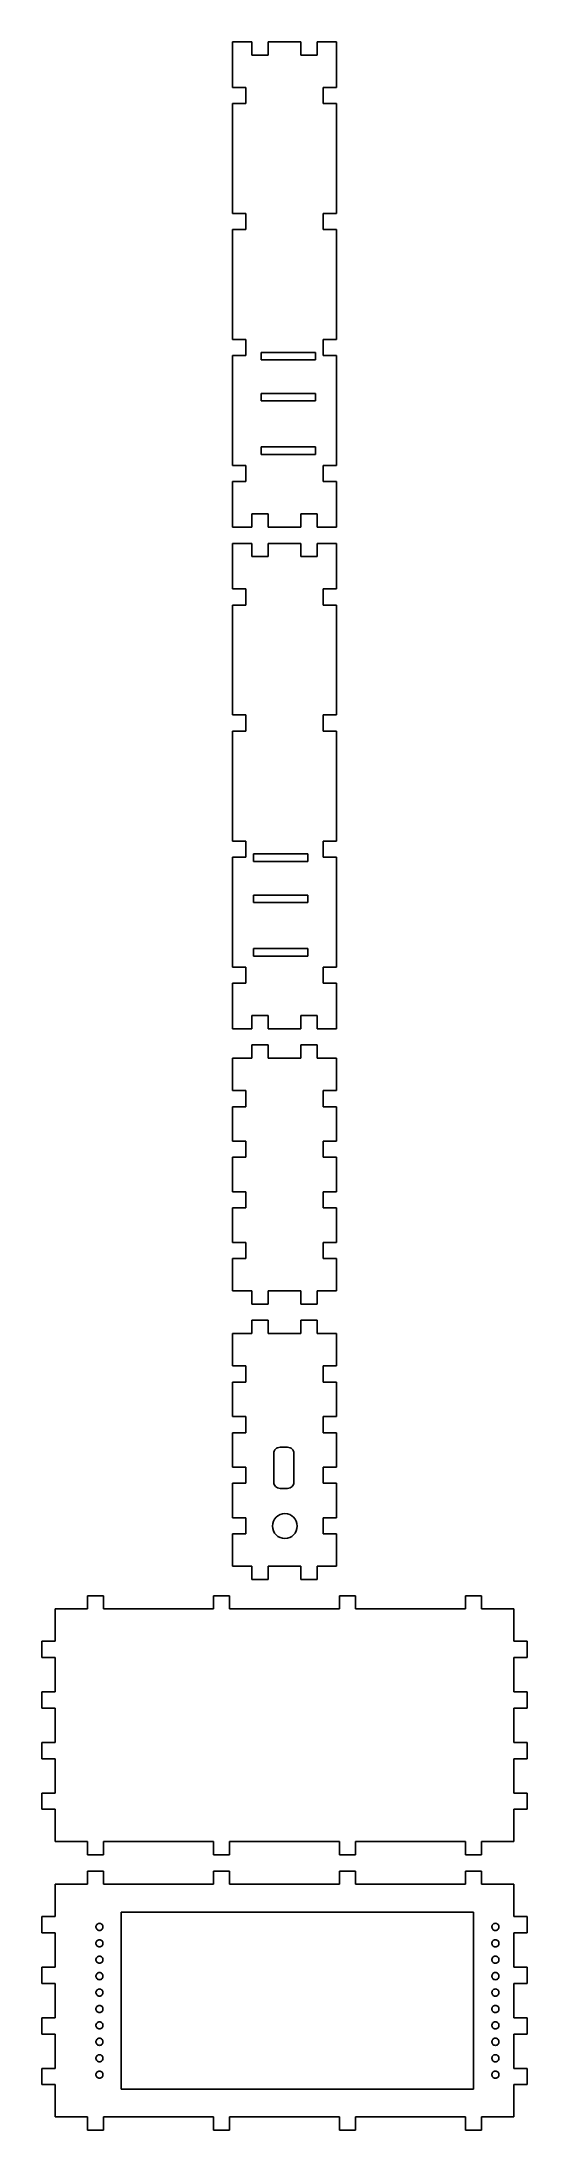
# Model space of a CAD drawing. Header units: metres. Extents: x -75 to 75, y -571 to 75.
import ezdxf

# ---------------------------------------------------------------- set-up
doc = ezdxf.new("R2010")
doc.units = ezdxf.units.M

msp = doc.modelspace()

# ---------------------------------------------------------------- linework, layer by layer
for p, q in [((-10.1, 75.1), (-16.1, 75.1)), ((-16.1, 75.1), (-16.1, 61)), ((-10.1, 71), (-10.1, 75.1)), ((5.09999, 75.1), (-5.09999, 75.1)), ((-5.09999, 75.1), (-5.09999, 71)), ((5.09999, 71), (5.09999, 75.1)), ((16.1, 75.1), (10.1, 75.1)), ((10.1, 75.1), (10.1, 71)), ((16.1, 61), (16.1, 75.1)), ((-5.09999, 71), (-10.1, 71)), ((10.1, 71), (5.09999, 71)), ((-16.1, 61), (-12, 61)), ((-12, 61), (-12, 56)), ((12, 56), (12, 61)), ((12, 61), (16.1, 61)), ((-12, 56), (-16.1, 56)), ((-16.1, 56), (-16.1, 22)), ((16.1, 56), (12, 56)), ((16.1, 22), (16.1, 56)), ((-16.1, 22), (-12, 22)), ((-12, 22), (-12, 17)), ((12, 17), (12, 22)), ((12, 22), (16.1, 22)), ((-12, 17), (-16.1, 17)), ((-16.1, 17), (-16.1, -17)), ((16.1, 17), (12, 17)), ((16.1, -17), (16.1, 17)), ((-16.1, -17), (-12, -17)), ((-12, -17), (-12, -22)), ((12, -22), (12, -17)), ((12, -17), (16.1, -17)), ((-12, -22), (-16.1, -22)), ((-16.1, -22), (-16.1, -56)), ((-7.25586, -23.2959), (-7.25586, -20.9941)), ((-7.25586, -20.9941), (9.6377, -20.9941)), ((9.6377, -23.2959), (-7.25586, -23.2959)), ((9.6377, -20.9941), (9.6377, -23.2959)), ((16.1, -22), (12, -22)), ((16.1, -56), (16.1, -22)), ((-7.25586, -36.0264), (-7.25586, -33.7236)), ((-7.25586, -33.7236), (9.6377, -33.7236)), ((9.6377, -36.0264), (-7.25586, -36.0264)), ((9.6377, -33.7236), (9.6377, -36.0264)), ((-7.25586, -52.583), (-7.25586, -50.2812)), ((-7.25586, -50.2812), (9.6377, -50.2812)), ((9.6377, -50.2812), (9.6377, -52.583)), ((-16.1, -56), (-12, -56)), ((-12, -56), (-12, -61)), ((9.6377, -52.583), (-7.25586, -52.583)), ((12, -61), (12, -56)), ((12, -56), (16.1, -56)), ((-12, -61), (-16.1, -61)), ((-16.1, -61), (-16.1, -75.1)), ((16.1, -61), (12, -61)), ((16.1, -75.1), (16.1, -61)), ((-10.1, -71), (-5.09999, -71)), ((-10.1, -75.1), (-10.1, -71)), ((-5.09999, -71), (-5.09999, -75.1)), ((5.09999, -75.1), (5.09999, -71)), ((5.09999, -71), (10.1, -71)), ((10.1, -71), (10.1, -75.1)), ((-16.1, -75.1), (-10.1, -75.1)), ((-5.09999, -75.1), (5.09999, -75.1)), ((10.1, -75.1), (16.1, -75.1)), ((-10.1, -80.1), (-16.1, -80.1)), ((-16.1, -80.1), (-16.1, -94.2)), ((-10.1, -84.2), (-10.1, -80.1)), ((5.09999, -80.1), (-5.09999, -80.1)), ((-5.09999, -80.1), (-5.09999, -84.2)), ((5.09999, -84.2), (5.09999, -80.1)), ((16.1, -80.1), (10.1, -80.1)), ((10.1, -80.1), (10.1, -84.2)), ((16.1, -94.2), (16.1, -80.1)), ((-5.09999, -84.2), (-10.1, -84.2)), ((10.1, -84.2), (5.09999, -84.2)), ((-16.1, -94.2), (-12, -94.2)), ((-12, -94.2), (-12, -99.2)), ((12, -99.2), (12, -94.2)), ((12, -94.2), (16.1, -94.2)), ((-12, -99.2), (-16.1, -99.2)), ((-16.1, -99.2), (-16.1, -133.2)), ((16.1, -99.2), (12, -99.2)), ((16.1, -133.2), (16.1, -99.2)), ((-16.1, -133.2), (-12, -133.2)), ((-12, -133.2), (-12, -138.2)), ((12, -138.2), (12, -133.2)), ((12, -133.2), (16.1, -133.2)), ((-12, -138.2), (-16.1, -138.2)), ((-16.1, -138.2), (-16.1, -172.2)), ((16.1, -138.2), (12, -138.2)), ((16.1, -172.2), (16.1, -138.2)), ((-16.1, -172.2), (-12, -172.2)), ((-12, -172.2), (-12, -177.2)), ((12, -177.2), (12, -172.2)), ((12, -172.2), (16.1, -172.2)), ((-12, -177.2), (-16.1, -177.2)), ((-16.1, -177.2), (-16.1, -211.2)), ((-9.6377, -178.496), (-9.6377, -176.194)), ((-9.6377, -176.194), (7.25586, -176.194)), ((7.25586, -178.496), (-9.6377, -178.496)), ((7.25586, -176.194), (7.25586, -178.496)), ((16.1, -177.2), (12, -177.2)), ((16.1, -211.2), (16.1, -177.2)), ((-9.6377, -191.226), (-9.6377, -188.924)), ((-9.6377, -188.924), (7.25586, -188.924)), ((7.25586, -191.226), (-9.6377, -191.226)), ((7.25586, -188.924), (7.25586, -191.226)), ((-9.6377, -207.783), (-9.6377, -205.481)), ((-9.6377, -205.481), (7.25586, -205.481)), ((7.25586, -205.481), (7.25586, -207.783)), ((-16.1, -211.2), (-12, -211.2)), ((-12, -211.2), (-12, -216.2)), ((7.25586, -207.783), (-9.6377, -207.783)), ((12, -216.2), (12, -211.2)), ((12, -211.2), (16.1, -211.2)), ((-12, -216.2), (-16.1, -216.2)), ((-16.1, -216.2), (-16.1, -230.3)), ((16.1, -216.2), (12, -216.2)), ((16.1, -230.3), (16.1, -216.2)), ((-16.1, -230.3), (-10.1, -230.3)), ((-10.1, -226.2), (-5.09999, -226.2)), ((-10.1, -230.3), (-10.1, -226.2)), ((-5.09999, -226.2), (-5.09999, -230.3)), ((-5.09999, -230.3), (5.09999, -230.3)), ((5.09999, -230.3), (5.09999, -226.2)), ((5.09999, -226.2), (10.1, -226.2)), ((10.1, -226.2), (10.1, -230.3)), ((10.1, -230.3), (16.1, -230.3)), ((-5.09999, -235.3), (-10.1, -235.3)), ((-10.1, -235.3), (-10.1, -239.4)), ((-5.09999, -239.4), (-5.09999, -235.3)), ((10.1, -235.3), (5.09999, -235.3)), ((5.09999, -235.3), (5.09999, -239.4)), ((10.1, -239.4), (10.1, -235.3)), ((-10.1, -239.4), (-16.1, -239.4)), ((-16.1, -239.4), (-16.1, -249.4)), ((5.09999, -239.4), (-5.09999, -239.4)), ((16.1, -239.4), (10.1, -239.4)), ((16.1, -249.4), (16.1, -239.4)), ((-16.1, -249.4), (-12, -249.4)), ((-12, -249.4), (-12, -254.4)), ((12, -254.4), (12, -249.4)), ((12, -249.4), (16.1, -249.4)), ((-12, -254.4), (-16.1, -254.4)), ((-16.1, -254.4), (-16.1, -265.067)), ((16.1, -254.4), (12, -254.4)), ((16.1, -265.067), (16.1, -254.4)), ((-16.1, -265.067), (-12, -265.067)), ((-12, -270.067), (-16.1, -270.067)), ((-16.1, -270.067), (-16.1, -280.733)), ((-12, -265.067), (-12, -270.067)), ((12, -270.067), (12, -265.067)), ((12, -265.067), (16.1, -265.067)), ((16.1, -270.067), (12, -270.067)), ((16.1, -280.733), (16.1, -270.067)), ((-16.1, -280.733), (-12, -280.733)), ((-12, -280.733), (-12, -285.733)), ((12, -285.733), (12, -280.733)), ((12, -280.733), (16.1, -280.733)), ((-12, -285.733), (-16.1, -285.733)), ((-16.1, -285.733), (-16.1, -296.4)), ((16.1, -285.733), (12, -285.733)), ((16.1, -296.4), (16.1, -285.733)), ((-16.1, -296.4), (-12, -296.4)), ((-12, -296.4), (-12, -301.4)), ((12, -301.4), (12, -296.4)), ((12, -296.4), (16.1, -296.4)), ((-12, -301.4), (-16.1, -301.4)), ((-16.1, -301.4), (-16.1, -311.4)), ((16.1, -301.4), (12, -301.4)), ((16.1, -311.4), (16.1, -301.4)), ((-16.1, -311.4), (-10.1, -311.4)), ((-10.1, -311.4), (-10.1, -315.5)), ((-10.1, -315.5), (-5.09999, -315.5)), ((-5.09999, -311.4), (5.09999, -311.4)), ((-5.09999, -315.5), (-5.09999, -311.4)), ((5.09999, -311.4), (5.09999, -315.5)), ((5.09999, -315.5), (10.1, -315.5)), ((10.1, -315.5), (10.1, -311.4)), ((10.1, -311.4), (16.1, -311.4)), ((-5.09999, -320.5), (-10.1, -320.5)), ((-10.1, -320.5), (-10.1, -324.6)), ((-5.09999, -324.6), (-5.09999, -320.5)), ((10.1, -320.5), (5.09999, -320.5)), ((5.09999, -320.5), (5.09999, -324.6)), ((10.1, -324.6), (10.1, -320.5)), ((-10.1, -324.6), (-16.1, -324.6)), ((-16.1, -324.6), (-16.1, -334.6)), ((5.09999, -324.6), (-5.09999, -324.6)), ((16.1, -324.6), (10.1, -324.6)), ((16.1, -334.6), (16.1, -324.6)), ((-16.1, -334.6), (-12, -334.6)), ((-12, -334.6), (-12, -339.6)), ((12, -339.6), (12, -334.6)), ((12, -334.6), (16.1, -334.6)), ((-12, -339.6), (-16.1, -339.6)), ((-16.1, -339.6), (-16.1, -350.267)), ((16.1, -339.6), (12, -339.6)), ((16.1, -350.267), (16.1, -339.6)), ((-16.1, -350.267), (-12, -350.267)), ((-12, -355.267), (-16.1, -355.267)), ((-16.1, -355.267), (-16.1, -365.933)), ((-12, -350.267), (-12, -355.267)), ((12, -355.267), (12, -350.267)), ((12, -350.267), (16.1, -350.267)), ((16.1, -355.267), (12, -355.267)), ((16.1, -365.933), (16.1, -355.267)), ((-3.31055, -361.699), (-3.27148, -361.309)), ((-3.31055, -369.459), (-3.31055, -361.699)), ((-3.27148, -361.309), (-3.16016, -360.945)), ((-3.16016, -360.945), (-2.98242, -360.618)), ((-2.98242, -360.618), (-2.74707, -360.332)), ((-2.74707, -360.332), (-2.46094, -360.095)), ((-2.46094, -360.095), (-2.13281, -359.917)), ((-2.13281, -359.917), (-1.76953, -359.807)), ((-1.76953, -359.807), (-1.37988, -359.768)), ((-1.37988, -359.768), (0.96484, -359.768)), ((0.96484, -359.768), (1.35547, -359.807)), ((1.35547, -359.807), (1.71875, -359.917)), ((1.71875, -359.917), (2.04688, -360.095)), ((2.04688, -360.095), (2.33203, -360.332)), ((2.33203, -360.332), (2.56738, -360.618)), ((2.56738, -360.618), (2.74512, -360.945)), ((2.74512, -360.945), (2.85742, -361.309)), ((2.85742, -361.309), (2.89648, -361.699)), ((2.89648, -361.699), (2.89648, -370.569)), ((-16.1, -365.933), (-12, -365.933)), ((-12, -365.933), (-12, -370.933)), ((12, -370.933), (12, -365.933)), ((12, -365.933), (16.1, -365.933)), ((-12, -370.933), (-16.1, -370.933)), ((-16.1, -370.933), (-16.1, -381.6)), ((-3.31152, -370.569), (-3.31055, -369.459)), ((-3.27148, -370.958), (-3.31152, -370.569)), ((-3.16016, -371.322), (-3.27148, -370.958)), ((-2.98242, -371.65), (-3.16016, -371.322)), ((-2.74707, -371.934), (-2.98242, -371.65)), ((-2.46094, -372.171), (-2.74707, -371.934)), ((-2.13281, -372.349), (-2.46094, -372.171)), ((-1.76953, -372.462), (-2.13281, -372.349)), ((-1.37988, -372.498), (-1.76953, -372.462)), ((0.96484, -372.498), (-1.37988, -372.498)), ((1.35547, -372.462), (0.96484, -372.498)), ((1.71875, -372.349), (1.35547, -372.462)), ((2.04688, -372.171), (1.71875, -372.349)), ((2.33203, -371.934), (2.04688, -372.171)), ((2.56738, -371.65), (2.33203, -371.934)), ((2.74512, -371.322), (2.56738, -371.65)), ((2.85742, -370.957), (2.74512, -371.322)), ((2.89648, -370.569), (2.85742, -370.957)), ((16.1, -370.933), (12, -370.933)), ((16.1, -381.6), (16.1, -370.933)), ((-2.61133, -381.45), (-2.04199, -380.98)), ((-2.04199, -380.98), (-1.38965, -380.625)), ((-1.38965, -380.625), (-0.66895, -380.403)), ((-0.66895, -380.403), (0.10449, -380.325)), ((0.10449, -380.325), (0.87891, -380.403)), ((0.87891, -380.403), (1.60059, -380.625)), ((1.60059, -380.625), (2.25195, -380.98)), ((2.25195, -380.98), (2.82129, -381.45)), ((-16.1, -381.6), (-12, -381.6)), ((-12, -386.6), (-16.1, -386.6)), ((-16.1, -386.6), (-16.1, -396.6)), ((-12, -381.6), (-12, -386.6)), ((-3.73633, -384.165), (-3.6582, -383.391)), ((-3.6582, -384.939), (-3.73633, -384.165)), ((-3.6582, -383.391), (-3.43359, -382.669)), ((-3.43359, -385.661), (-3.6582, -384.939)), ((-3.43359, -382.669), (-3.08008, -382.018)), ((-3.08008, -386.312), (-3.43359, -385.661)), ((-3.08008, -382.018), (-2.61133, -381.45)), ((-2.61133, -386.88), (-3.08008, -386.312)), ((-2.04199, -387.349), (-2.61133, -386.88)), ((-1.38965, -387.704), (-2.04199, -387.349)), ((-0.66895, -387.928), (-1.38965, -387.704)), ((1.60059, -387.704), (0.87891, -387.928)), ((2.25195, -387.349), (1.60059, -387.704)), ((2.82129, -386.88), (2.25195, -387.349)), ((2.82129, -381.45), (3.29004, -382.018)), ((3.29004, -386.312), (2.82129, -386.88)), ((3.29004, -382.018), (3.64453, -382.669)), ((3.64453, -385.661), (3.29004, -386.312)), ((3.64453, -382.669), (3.86719, -383.391)), ((3.86719, -384.939), (3.64453, -385.661)), ((3.86719, -383.391), (3.94629, -384.165)), ((3.94629, -384.165), (3.86719, -384.939)), ((12, -386.6), (12, -381.6)), ((12, -381.6), (16.1, -381.6)), ((16.1, -386.6), (12, -386.6)), ((16.1, -396.6), (16.1, -386.6)), ((0.10449, -388.005), (-0.66895, -387.928)), ((0.87891, -387.928), (0.10449, -388.005)), ((-16.1, -396.6), (-10.1, -396.6)), ((-10.1, -396.6), (-10.1, -400.7)), ((-5.09999, -396.6), (5.09999, -396.6)), ((-5.09999, -400.7), (-5.09999, -396.6)), ((5.09999, -396.6), (5.09999, -400.7)), ((10.1, -400.7), (10.1, -396.6)), ((10.1, -396.6), (16.1, -396.6)), ((-56, -405.7), (-61, -405.7)), ((-61, -405.7), (-61, -409.8)), ((-56, -409.8), (-56, -405.7)), ((-17, -405.7), (-22, -405.7)), ((-22, -405.7), (-22, -409.8)), ((-17, -409.8), (-17, -405.7)), ((-10.1, -400.7), (-5.09999, -400.7)), ((5.09999, -400.7), (10.1, -400.7)), ((22, -405.7), (17, -405.7)), ((17, -405.7), (17, -409.8)), ((22, -409.8), (22, -405.7)), ((61, -405.7), (56, -405.7)), ((56, -405.7), (56, -409.8)), ((61, -409.8), (61, -405.7)), ((-61, -409.8), (-71, -409.8)), ((-71, -409.8), (-71, -419.8)), ((-22, -409.8), (-56, -409.8)), ((17, -409.8), (-17, -409.8)), ((56, -409.8), (22, -409.8)), ((71, -409.8), (61, -409.8)), ((71, -419.8), (71, -409.8)), ((-71, -419.8), (-75.1, -419.8)), ((-75.1, -419.8), (-75.1, -424.8)), ((75.1, -419.8), (71, -419.8)), ((75.1, -424.8), (75.1, -419.8)), ((-75.1, -424.8), (-71, -424.8)), ((-71, -424.8), (-71, -435.467)), ((71, -435.467), (71, -424.8)), ((71, -424.8), (75.1, -424.8)), ((-71, -435.467), (-75.1, -435.467)), ((-75.1, -435.467), (-75.1, -440.467)), ((75.1, -435.467), (71, -435.467)), ((75.1, -440.467), (75.1, -435.467)), ((-75.1, -440.467), (-71, -440.467)), ((-71, -440.467), (-71, -451.133)), ((71, -451.133), (71, -440.467)), ((71, -440.467), (75.1, -440.467)), ((-71, -451.133), (-75.1, -451.133)), ((-75.1, -451.133), (-75.1, -456.133)), ((75.1, -451.133), (71, -451.133)), ((75.1, -456.133), (75.1, -451.133)), ((-75.1, -456.133), (-71, -456.133)), ((-71, -456.133), (-71, -466.8)), ((71, -466.8), (71, -456.133)), ((71, -456.133), (75.1, -456.133)), ((-71, -466.8), (-75.1, -466.8)), ((-75.1, -466.8), (-75.1, -471.8)), ((75.1, -466.8), (71, -466.8)), ((75.1, -471.8), (75.1, -466.8)), ((-75.1, -471.8), (-71, -471.8)), ((-71, -471.8), (-71, -481.8)), ((71, -481.8), (71, -471.8)), ((71, -471.8), (75.1, -471.8)), ((-71, -481.8), (-61, -481.8)), ((-61, -481.8), (-61, -485.9)), ((-56, -481.8), (-22, -481.8)), ((-56, -485.9), (-56, -481.8)), ((-22, -481.8), (-22, -485.9)), ((-17, -485.9), (-17, -481.8)), ((-17, -481.8), (17, -481.8)), ((17, -481.8), (17, -485.9)), ((22, -485.9), (22, -481.8)), ((22, -481.8), (56, -481.8)), ((56, -481.8), (56, -485.9)), ((61, -485.9), (61, -481.8)), ((61, -481.8), (71, -481.8)), ((-61, -485.9), (-56, -485.9)), ((-56, -490.9), (-61, -490.9)), ((-61, -490.9), (-61, -495)), ((-56, -495), (-56, -490.9)), ((-22, -485.9), (-17, -485.9)), ((-17, -490.9), (-22, -490.9)), ((-22, -490.9), (-22, -495)), ((-17, -495), (-17, -490.9)), ((17, -485.9), (22, -485.9)), ((22, -490.9), (17, -490.9)), ((17, -490.9), (17, -495)), ((22, -495), (22, -490.9)), ((56, -485.9), (61, -485.9)), ((61, -490.9), (56, -490.9)), ((56, -490.9), (56, -495)), ((61, -495), (61, -490.9)), ((-61, -495), (-71, -495)), ((-71, -495), (-71, -505)), ((-22, -495), (-56, -495)), ((17, -495), (-17, -495)), ((56, -495), (22, -495)), ((71, -495), (61, -495)), ((71, -505), (71, -495)), ((-50.5, -558.4), (-50.5, -503.6)), ((-50.5, -503.6), (58.5, -503.6)), ((58.5, -503.6), (58.5, -558.4)), ((-71, -505), (-75.1, -505)), ((-75.1, -505), (-75.1, -510)), ((-75.1, -510), (-71, -510)), ((-71, -510), (-71, -520.667)), ((-58.344, -508.065), (-58.2962, -507.84)), ((-58.344, -508.295), (-58.344, -508.065)), ((-58.2962, -508.52), (-58.344, -508.295)), ((-58.2962, -507.84), (-58.2026, -507.63)), ((-58.2026, -508.73), (-58.2962, -508.52)), ((-58.2026, -507.63), (-58.0675, -507.444)), ((-58.0675, -508.916), (-58.2026, -508.73)), ((-58.0675, -507.444), (-57.8966, -507.29)), ((-57.8966, -509.07), (-58.0675, -508.916)), ((-57.8966, -507.29), (-57.6974, -507.175)), ((-57.6974, -509.185), (-57.8966, -509.07)), ((-57.6974, -507.175), (-57.4787, -507.104)), ((-57.4787, -509.256), (-57.6974, -509.185)), ((-57.4787, -507.104), (-57.25, -507.08)), ((-57.25, -509.28), (-57.4787, -509.256)), ((-57.25, -507.08), (-57.0213, -507.104)), ((-57.0213, -509.256), (-57.25, -509.28)), ((-57.0213, -507.104), (-56.8026, -507.175)), ((-56.8026, -509.185), (-57.0213, -509.256)), ((-56.8026, -507.175), (-56.6034, -507.29)), ((-56.6034, -509.07), (-56.8026, -509.185)), ((-56.6034, -507.29), (-56.4325, -507.444)), ((-56.4325, -508.916), (-56.6034, -509.07)), ((-56.4325, -507.444), (-56.2974, -507.63)), ((-56.2974, -508.73), (-56.4325, -508.916)), ((-56.2974, -507.63), (-56.2038, -507.84)), ((-56.2038, -508.52), (-56.2974, -508.73)), ((-56.2038, -507.84), (-56.156, -508.065)), ((-56.156, -508.295), (-56.2038, -508.52)), ((-56.156, -508.065), (-56.156, -508.295)), ((64.156, -508.065), (64.2038, -507.84)), ((64.156, -508.295), (64.156, -508.065)), ((64.2038, -508.52), (64.156, -508.295)), ((64.2038, -507.84), (64.2974, -507.63)), ((64.2974, -508.73), (64.2038, -508.52)), ((64.2974, -507.63), (64.4325, -507.444)), ((64.4325, -508.916), (64.2974, -508.73)), ((64.4325, -507.444), (64.6034, -507.29)), ((64.6034, -509.07), (64.4325, -508.916)), ((64.6034, -507.29), (64.8026, -507.175)), ((64.8026, -509.185), (64.6034, -509.07)), ((64.8026, -507.175), (65.0213, -507.104)), ((65.0213, -509.256), (64.8026, -509.185)), ((65.0213, -507.104), (65.25, -507.08)), ((65.25, -509.28), (65.0213, -509.256)), ((65.25, -507.08), (65.4787, -507.104)), ((65.4787, -509.256), (65.25, -509.28)), ((65.4787, -507.104), (65.6974, -507.175)), ((65.6974, -509.185), (65.4787, -509.256)), ((65.6974, -507.175), (65.8966, -507.29)), ((65.8966, -509.07), (65.6974, -509.185)), ((65.8966, -507.29), (66.0675, -507.444)), ((66.0675, -508.916), (65.8966, -509.07)), ((66.0675, -507.444), (66.2026, -507.63)), ((66.2026, -508.73), (66.0675, -508.916)), ((66.2026, -507.63), (66.2962, -507.84)), ((66.2962, -508.52), (66.2026, -508.73)), ((66.2962, -507.84), (66.344, -508.065)), ((66.344, -508.295), (66.2962, -508.52)), ((66.344, -508.065), (66.344, -508.295)), ((75.1, -505), (71, -505)), ((71, -520.667), (71, -510)), ((71, -510), (75.1, -510)), ((75.1, -510), (75.1, -505)), ((-58.344, -513.145), (-58.2962, -512.92)), ((-58.344, -513.375), (-58.344, -513.145)), ((-58.2962, -513.6), (-58.344, -513.375)), ((-58.2962, -512.92), (-58.2026, -512.71)), ((-58.2026, -513.81), (-58.2962, -513.6)), ((-58.2026, -512.71), (-58.0675, -512.524)), ((-58.0675, -513.996), (-58.2026, -513.81)), ((-58.0675, -512.524), (-57.8966, -512.37)), ((-57.8966, -514.15), (-58.0675, -513.996)), ((-57.8966, -512.37), (-57.6974, -512.255)), ((-57.6974, -514.265), (-57.8966, -514.15)), ((-57.6974, -512.255), (-57.4787, -512.184)), ((-57.4787, -514.336), (-57.6974, -514.265)), ((-57.4787, -512.184), (-57.25, -512.16)), ((-57.25, -514.36), (-57.4787, -514.336)), ((-57.25, -512.16), (-57.0213, -512.184)), ((-57.0213, -514.336), (-57.25, -514.36)), ((-57.0213, -512.184), (-56.8026, -512.255)), ((-56.8026, -514.265), (-57.0213, -514.336)), ((-56.8026, -512.255), (-56.6034, -512.37)), ((-56.6034, -514.15), (-56.8026, -514.265)), ((-56.6034, -512.37), (-56.4325, -512.524)), ((-56.4325, -513.996), (-56.6034, -514.15)), ((-56.4325, -512.524), (-56.2974, -512.71)), ((-56.2974, -513.81), (-56.4325, -513.996)), ((-56.2974, -512.71), (-56.2038, -512.92)), ((-56.2038, -513.6), (-56.2974, -513.81)), ((-56.2038, -512.92), (-56.156, -513.145)), ((-56.156, -513.375), (-56.2038, -513.6)), ((-56.156, -513.145), (-56.156, -513.375)), ((64.156, -513.145), (64.2038, -512.92)), ((64.156, -513.375), (64.156, -513.145)), ((64.2038, -513.6), (64.156, -513.375)), ((64.2038, -512.92), (64.2974, -512.71)), ((64.2974, -513.81), (64.2038, -513.6)), ((64.2974, -512.71), (64.4325, -512.524)), ((64.4325, -513.996), (64.2974, -513.81)), ((64.4325, -512.524), (64.6034, -512.37)), ((64.6034, -514.15), (64.4325, -513.996)), ((64.6034, -512.37), (64.8026, -512.255)), ((64.8026, -514.265), (64.6034, -514.15)), ((64.8026, -512.255), (65.0213, -512.184)), ((65.0213, -514.336), (64.8026, -514.265)), ((65.0213, -512.184), (65.25, -512.16)), ((65.25, -514.36), (65.0213, -514.336)), ((65.25, -512.16), (65.4787, -512.184)), ((65.4787, -514.336), (65.25, -514.36)), ((65.4787, -512.184), (65.6974, -512.255)), ((65.6974, -514.265), (65.4787, -514.336)), ((65.6974, -512.255), (65.8966, -512.37)), ((65.8966, -514.15), (65.6974, -514.265)), ((65.8966, -512.37), (66.0675, -512.524)), ((66.0675, -513.996), (65.8966, -514.15)), ((66.0675, -512.524), (66.2026, -512.71)), ((66.2026, -513.81), (66.0675, -513.996)), ((66.2026, -512.71), (66.2962, -512.92)), ((66.2962, -513.6), (66.2026, -513.81)), ((66.2962, -512.92), (66.344, -513.145)), ((66.344, -513.375), (66.2962, -513.6)), ((66.344, -513.145), (66.344, -513.375)), ((-71, -520.667), (-75.1, -520.667)), ((-75.1, -520.667), (-75.1, -525.667)), ((-58.344, -518.225), (-58.2962, -518)), ((-58.344, -518.455), (-58.344, -518.225)), ((-58.2962, -518.68), (-58.344, -518.455)), ((-58.344, -523.305), (-58.2962, -523.08)), ((-58.344, -523.535), (-58.344, -523.305)), ((-58.2962, -518), (-58.2026, -517.79)), ((-58.2026, -518.89), (-58.2962, -518.68)), ((-58.2962, -523.08), (-58.2026, -522.87)), ((-58.2026, -517.79), (-58.0675, -517.604)), ((-58.0675, -519.076), (-58.2026, -518.89)), ((-58.2026, -522.87), (-58.0675, -522.684)), ((-58.0675, -517.604), (-57.8966, -517.45)), ((-57.8966, -519.23), (-58.0675, -519.076)), ((-58.0675, -522.684), (-57.8966, -522.53)), ((-57.8966, -517.45), (-57.6974, -517.335)), ((-57.6974, -519.345), (-57.8966, -519.23)), ((-57.8966, -522.53), (-57.6974, -522.415)), ((-57.6974, -517.335), (-57.4787, -517.264)), ((-57.4787, -519.416), (-57.6974, -519.345)), ((-57.6974, -522.415), (-57.4787, -522.344)), ((-57.4787, -517.264), (-57.25, -517.24)), ((-57.25, -519.44), (-57.4787, -519.416)), ((-57.4787, -522.344), (-57.25, -522.32)), ((-57.25, -517.24), (-57.0213, -517.264)), ((-57.0213, -519.416), (-57.25, -519.44)), ((-57.25, -522.32), (-57.0213, -522.344)), ((-57.0213, -517.264), (-56.8026, -517.335)), ((-56.8026, -519.345), (-57.0213, -519.416)), ((-57.0213, -522.344), (-56.8026, -522.415)), ((-56.8026, -517.335), (-56.6034, -517.45)), ((-56.6034, -519.23), (-56.8026, -519.345)), ((-56.8026, -522.415), (-56.6034, -522.53)), ((-56.6034, -517.45), (-56.4325, -517.604)), ((-56.4325, -519.076), (-56.6034, -519.23)), ((-56.6034, -522.53), (-56.4325, -522.684)), ((-56.4325, -517.604), (-56.2974, -517.79)), ((-56.2974, -518.89), (-56.4325, -519.076)), ((-56.4325, -522.684), (-56.2974, -522.87)), ((-56.2974, -517.79), (-56.2038, -518)), ((-56.2038, -518.68), (-56.2974, -518.89)), ((-56.2974, -522.87), (-56.2038, -523.08)), ((-56.2038, -518), (-56.156, -518.225)), ((-56.156, -518.455), (-56.2038, -518.68)), ((-56.2038, -523.08), (-56.156, -523.305)), ((-56.156, -518.225), (-56.156, -518.455)), ((-56.156, -523.305), (-56.156, -523.535)), ((64.156, -518.225), (64.2038, -518)), ((64.156, -518.455), (64.156, -518.225)), ((64.2038, -518.68), (64.156, -518.455)), ((64.156, -523.305), (64.2038, -523.08)), ((64.156, -523.535), (64.156, -523.305)), ((64.2038, -518), (64.2974, -517.79)), ((64.2974, -518.89), (64.2038, -518.68)), ((64.2038, -523.08), (64.2974, -522.87)), ((64.2974, -517.79), (64.4325, -517.604)), ((64.4325, -519.076), (64.2974, -518.89)), ((64.2974, -522.87), (64.4325, -522.684)), ((64.4325, -517.604), (64.6034, -517.45)), ((64.6034, -519.23), (64.4325, -519.076)), ((64.4325, -522.684), (64.6034, -522.53)), ((64.6034, -517.45), (64.8026, -517.335)), ((64.8026, -519.345), (64.6034, -519.23)), ((64.6034, -522.53), (64.8026, -522.415)), ((64.8026, -517.335), (65.0213, -517.264)), ((65.0213, -519.416), (64.8026, -519.345)), ((64.8026, -522.415), (65.0213, -522.344)), ((65.0213, -517.264), (65.25, -517.24)), ((65.25, -519.44), (65.0213, -519.416)), ((65.0213, -522.344), (65.25, -522.32)), ((65.25, -517.24), (65.4787, -517.264)), ((65.4787, -519.416), (65.25, -519.44)), ((65.25, -522.32), (65.4787, -522.344)), ((65.4787, -517.264), (65.6974, -517.335)), ((65.6974, -519.345), (65.4787, -519.416)), ((65.4787, -522.344), (65.6974, -522.415)), ((65.6974, -517.335), (65.8966, -517.45)), ((65.8966, -519.23), (65.6974, -519.345)), ((65.6974, -522.415), (65.8966, -522.53)), ((65.8966, -517.45), (66.0675, -517.604)), ((66.0675, -519.076), (65.8966, -519.23)), ((65.8966, -522.53), (66.0675, -522.684)), ((66.0675, -517.604), (66.2026, -517.79)), ((66.2026, -518.89), (66.0675, -519.076)), ((66.0675, -522.684), (66.2026, -522.87)), ((66.2026, -517.79), (66.2962, -518)), ((66.2962, -518.68), (66.2026, -518.89)), ((66.2026, -522.87), (66.2962, -523.08)), ((66.2962, -518), (66.344, -518.225)), ((66.344, -518.455), (66.2962, -518.68)), ((66.2962, -523.08), (66.344, -523.305)), ((66.344, -518.225), (66.344, -518.455)), ((66.344, -523.305), (66.344, -523.535)), ((75.1, -520.667), (71, -520.667)), ((75.1, -525.667), (75.1, -520.667)), ((-75.1, -525.667), (-71, -525.667)), ((-71, -525.667), (-71, -536.333)), ((-58.2962, -523.76), (-58.344, -523.535)), ((-58.344, -528.385), (-58.2962, -528.16)), ((-58.344, -528.615), (-58.344, -528.385)), ((-58.2962, -528.84), (-58.344, -528.615)), ((-58.2026, -523.97), (-58.2962, -523.76)), ((-58.2962, -528.16), (-58.2026, -527.95)), ((-58.2026, -529.05), (-58.2962, -528.84)), ((-58.0675, -524.156), (-58.2026, -523.97)), ((-58.2026, -527.95), (-58.0675, -527.764)), ((-58.0675, -529.236), (-58.2026, -529.05)), ((-57.8966, -524.31), (-58.0675, -524.156)), ((-58.0675, -527.764), (-57.8966, -527.61)), ((-57.8966, -529.39), (-58.0675, -529.236)), ((-57.6974, -524.425), (-57.8966, -524.31)), ((-57.8966, -527.61), (-57.6974, -527.495)), ((-57.6974, -529.505), (-57.8966, -529.39)), ((-57.4787, -524.496), (-57.6974, -524.425)), ((-57.6974, -527.495), (-57.4787, -527.424)), ((-57.4787, -529.576), (-57.6974, -529.505)), ((-57.25, -524.52), (-57.4787, -524.496)), ((-57.4787, -527.424), (-57.25, -527.4)), ((-57.25, -529.6), (-57.4787, -529.576)), ((-57.0213, -524.496), (-57.25, -524.52)), ((-57.25, -527.4), (-57.0213, -527.424)), ((-57.0213, -529.576), (-57.25, -529.6)), ((-56.8026, -524.425), (-57.0213, -524.496)), ((-57.0213, -527.424), (-56.8026, -527.495)), ((-56.8026, -529.505), (-57.0213, -529.576)), ((-56.6034, -524.31), (-56.8026, -524.425)), ((-56.8026, -527.495), (-56.6034, -527.61)), ((-56.6034, -529.39), (-56.8026, -529.505)), ((-56.4325, -524.156), (-56.6034, -524.31)), ((-56.6034, -527.61), (-56.4325, -527.764)), ((-56.4325, -529.236), (-56.6034, -529.39)), ((-56.2974, -523.97), (-56.4325, -524.156)), ((-56.4325, -527.764), (-56.2974, -527.95)), ((-56.2974, -529.05), (-56.4325, -529.236)), ((-56.2038, -523.76), (-56.2974, -523.97)), ((-56.2974, -527.95), (-56.2038, -528.16)), ((-56.2038, -528.84), (-56.2974, -529.05)), ((-56.156, -523.535), (-56.2038, -523.76)), ((-56.2038, -528.16), (-56.156, -528.385)), ((-56.156, -528.615), (-56.2038, -528.84)), ((-56.156, -528.385), (-56.156, -528.615)), ((64.2038, -523.76), (64.156, -523.535)), ((64.156, -528.385), (64.2038, -528.16)), ((64.156, -528.615), (64.156, -528.385)), ((64.2038, -528.84), (64.156, -528.615)), ((64.2974, -523.97), (64.2038, -523.76)), ((64.2038, -528.16), (64.2974, -527.95)), ((64.2974, -529.05), (64.2038, -528.84)), ((64.4325, -524.156), (64.2974, -523.97)), ((64.2974, -527.95), (64.4325, -527.764)), ((64.4325, -529.236), (64.2974, -529.05)), ((64.6034, -524.31), (64.4325, -524.156)), ((64.4325, -527.764), (64.6034, -527.61)), ((64.6034, -529.39), (64.4325, -529.236)), ((64.8026, -524.425), (64.6034, -524.31)), ((64.6034, -527.61), (64.8026, -527.495)), ((64.8026, -529.505), (64.6034, -529.39)), ((65.0213, -524.496), (64.8026, -524.425)), ((64.8026, -527.495), (65.0213, -527.424)), ((65.0213, -529.576), (64.8026, -529.505)), ((65.25, -524.52), (65.0213, -524.496)), ((65.0213, -527.424), (65.25, -527.4)), ((65.25, -529.6), (65.0213, -529.576)), ((65.4787, -524.496), (65.25, -524.52)), ((65.25, -527.4), (65.4787, -527.424)), ((65.4787, -529.576), (65.25, -529.6)), ((65.6974, -524.425), (65.4787, -524.496)), ((65.4787, -527.424), (65.6974, -527.495)), ((65.6974, -529.505), (65.4787, -529.576)), ((65.8966, -524.31), (65.6974, -524.425)), ((65.6974, -527.495), (65.8966, -527.61)), ((65.8966, -529.39), (65.6974, -529.505)), ((66.0675, -524.156), (65.8966, -524.31)), ((65.8966, -527.61), (66.0675, -527.764)), ((66.0675, -529.236), (65.8966, -529.39)), ((66.2026, -523.97), (66.0675, -524.156)), ((66.0675, -527.764), (66.2026, -527.95)), ((66.2026, -529.05), (66.0675, -529.236)), ((66.2962, -523.76), (66.2026, -523.97)), ((66.2026, -527.95), (66.2962, -528.16)), ((66.2962, -528.84), (66.2026, -529.05)), ((66.344, -523.535), (66.2962, -523.76)), ((66.2962, -528.16), (66.344, -528.385)), ((66.344, -528.615), (66.2962, -528.84)), ((66.344, -528.385), (66.344, -528.615)), ((71, -536.333), (71, -525.667)), ((71, -525.667), (75.1, -525.667)), ((-71, -536.333), (-75.1, -536.333)), ((-75.1, -536.333), (-75.1, -541.333)), ((-58.344, -533.465), (-58.2962, -533.24)), ((-58.344, -533.695), (-58.344, -533.465)), ((-58.2962, -533.92), (-58.344, -533.695)), ((-58.2962, -533.24), (-58.2026, -533.03)), ((-58.2026, -534.13), (-58.2962, -533.92)), ((-58.2026, -533.03), (-58.0675, -532.844)), ((-58.0675, -534.316), (-58.2026, -534.13)), ((-58.0675, -532.844), (-57.8966, -532.69)), ((-57.8966, -534.47), (-58.0675, -534.316)), ((-57.8966, -532.69), (-57.6974, -532.575)), ((-57.6974, -534.585), (-57.8966, -534.47)), ((-57.6974, -532.575), (-57.4787, -532.504)), ((-57.4787, -534.656), (-57.6974, -534.585)), ((-57.4787, -532.504), (-57.25, -532.48)), ((-57.25, -534.68), (-57.4787, -534.656)), ((-57.25, -532.48), (-57.0213, -532.504)), ((-57.0213, -534.656), (-57.25, -534.68)), ((-57.0213, -532.504), (-56.8026, -532.575)), ((-56.8026, -534.585), (-57.0213, -534.656)), ((-56.8026, -532.575), (-56.6034, -532.69)), ((-56.6034, -534.47), (-56.8026, -534.585)), ((-56.6034, -532.69), (-56.4325, -532.844)), ((-56.4325, -534.316), (-56.6034, -534.47)), ((-56.4325, -532.844), (-56.2974, -533.03)), ((-56.2974, -534.13), (-56.4325, -534.316)), ((-56.2974, -533.03), (-56.2038, -533.24)), ((-56.2038, -533.92), (-56.2974, -534.13)), ((-56.2038, -533.24), (-56.156, -533.465)), ((-56.156, -533.695), (-56.2038, -533.92)), ((-56.156, -533.465), (-56.156, -533.695)), ((64.156, -533.465), (64.2038, -533.24)), ((64.156, -533.695), (64.156, -533.465)), ((64.2038, -533.92), (64.156, -533.695)), ((64.2038, -533.24), (64.2974, -533.03)), ((64.2974, -534.13), (64.2038, -533.92)), ((64.2974, -533.03), (64.4325, -532.844)), ((64.4325, -534.316), (64.2974, -534.13)), ((64.4325, -532.844), (64.6034, -532.69)), ((64.6034, -534.47), (64.4325, -534.316)), ((64.6034, -532.69), (64.8026, -532.575)), ((64.8026, -534.585), (64.6034, -534.47)), ((64.8026, -532.575), (65.0213, -532.504)), ((65.0213, -534.656), (64.8026, -534.585)), ((65.0213, -532.504), (65.25, -532.48)), ((65.25, -534.68), (65.0213, -534.656)), ((65.25, -532.48), (65.4787, -532.504)), ((65.4787, -534.656), (65.25, -534.68)), ((65.4787, -532.504), (65.6974, -532.575)), ((65.6974, -534.585), (65.4787, -534.656)), ((65.6974, -532.575), (65.8966, -532.69)), ((65.8966, -534.47), (65.6974, -534.585)), ((65.8966, -532.69), (66.0675, -532.844)), ((66.0675, -534.316), (65.8966, -534.47)), ((66.0675, -532.844), (66.2026, -533.03)), ((66.2026, -534.13), (66.0675, -534.316)), ((66.2026, -533.03), (66.2962, -533.24)), ((66.2962, -533.92), (66.2026, -534.13)), ((66.2962, -533.24), (66.344, -533.465)), ((66.344, -533.695), (66.2962, -533.92)), ((66.344, -533.465), (66.344, -533.695)), ((75.1, -536.333), (71, -536.333)), ((75.1, -541.333), (75.1, -536.333)), ((-75.1, -541.333), (-71, -541.333)), ((-71, -541.333), (-71, -552)), ((-58.344, -538.545), (-58.2962, -538.32)), ((-58.344, -538.775), (-58.344, -538.545)), ((-58.2962, -539), (-58.344, -538.775)), ((-58.2962, -538.32), (-58.2026, -538.11)), ((-58.2026, -539.21), (-58.2962, -539)), ((-58.2026, -538.11), (-58.0675, -537.924)), ((-58.0675, -539.396), (-58.2026, -539.21)), ((-58.0675, -537.924), (-57.8966, -537.77)), ((-57.8966, -539.55), (-58.0675, -539.396)), ((-57.8966, -537.77), (-57.6974, -537.655)), ((-57.6974, -539.665), (-57.8966, -539.55)), ((-57.8966, -542.85), (-57.6974, -542.735)), ((-57.6974, -537.655), (-57.4787, -537.584)), ((-57.4787, -539.736), (-57.6974, -539.665)), ((-57.6974, -542.735), (-57.4787, -542.664)), ((-57.4787, -537.584), (-57.25, -537.56)), ((-57.25, -539.76), (-57.4787, -539.736)), ((-57.4787, -542.664), (-57.25, -542.64)), ((-57.25, -537.56), (-57.0213, -537.584)), ((-57.0213, -539.736), (-57.25, -539.76)), ((-57.25, -542.64), (-57.0213, -542.664)), ((-57.0213, -537.584), (-56.8026, -537.655)), ((-56.8026, -539.665), (-57.0213, -539.736)), ((-57.0213, -542.664), (-56.8026, -542.735)), ((-56.8026, -537.655), (-56.6034, -537.77)), ((-56.6034, -539.55), (-56.8026, -539.665)), ((-56.8026, -542.735), (-56.6034, -542.85)), ((-56.6034, -537.77), (-56.4325, -537.924)), ((-56.4325, -539.396), (-56.6034, -539.55)), ((-56.4325, -537.924), (-56.2974, -538.11)), ((-56.2974, -539.21), (-56.4325, -539.396)), ((-56.2974, -538.11), (-56.2038, -538.32)), ((-56.2038, -539), (-56.2974, -539.21)), ((-56.2038, -538.32), (-56.156, -538.545)), ((-56.156, -538.775), (-56.2038, -539)), ((-56.156, -538.545), (-56.156, -538.775)), ((64.156, -538.545), (64.2038, -538.32)), ((64.156, -538.775), (64.156, -538.545)), ((64.2038, -539), (64.156, -538.775)), ((64.2038, -538.32), (64.2974, -538.11)), ((64.2974, -539.21), (64.2038, -539)), ((64.2974, -538.11), (64.4325, -537.924)), ((64.4325, -539.396), (64.2974, -539.21)), ((64.4325, -537.924), (64.6034, -537.77)), ((64.6034, -539.55), (64.4325, -539.396)), ((64.6034, -537.77), (64.8026, -537.655)), ((64.8026, -539.665), (64.6034, -539.55)), ((64.6034, -542.85), (64.8026, -542.735)), ((64.8026, -537.655), (65.0213, -537.584)), ((65.0213, -539.736), (64.8026, -539.665)), ((64.8026, -542.735), (65.0213, -542.664)), ((65.0213, -537.584), (65.25, -537.56)), ((65.25, -539.76), (65.0213, -539.736)), ((65.0213, -542.664), (65.25, -542.64)), ((65.25, -537.56), (65.4787, -537.584)), ((65.4787, -539.736), (65.25, -539.76)), ((65.25, -542.64), (65.4787, -542.664)), ((65.4787, -537.584), (65.6974, -537.655)), ((65.6974, -539.665), (65.4787, -539.736)), ((65.4787, -542.664), (65.6974, -542.735)), ((65.6974, -537.655), (65.8966, -537.77)), ((65.8966, -539.55), (65.6974, -539.665)), ((65.6974, -542.735), (65.8966, -542.85)), ((65.8966, -537.77), (66.0675, -537.924)), ((66.0675, -539.396), (65.8966, -539.55)), ((66.0675, -537.924), (66.2026, -538.11)), ((66.2026, -539.21), (66.0675, -539.396)), ((66.2026, -538.11), (66.2962, -538.32)), ((66.2962, -539), (66.2026, -539.21)), ((66.2962, -538.32), (66.344, -538.545)), ((66.344, -538.775), (66.2962, -539)), ((66.344, -538.545), (66.344, -538.775)), ((71, -552), (71, -541.333)), ((71, -541.333), (75.1, -541.333)), ((-58.344, -543.625), (-58.2962, -543.4)), ((-58.344, -543.855), (-58.344, -543.625)), ((-58.2962, -544.08), (-58.344, -543.855)), ((-58.344, -548.705), (-58.2962, -548.48)), ((-58.344, -548.935), (-58.344, -548.705)), ((-58.2962, -549.16), (-58.344, -548.935)), ((-58.2962, -543.4), (-58.2026, -543.19)), ((-58.2026, -544.29), (-58.2962, -544.08)), ((-58.2962, -548.48), (-58.2026, -548.27)), ((-58.2026, -549.37), (-58.2962, -549.16)), ((-58.2026, -543.19), (-58.0675, -543.004)), ((-58.0675, -544.476), (-58.2026, -544.29)), ((-58.2026, -548.27), (-58.0675, -548.084)), ((-58.0675, -543.004), (-57.8966, -542.85)), ((-57.8966, -544.63), (-58.0675, -544.476)), ((-58.0675, -548.084), (-57.8966, -547.93)), ((-57.6974, -544.745), (-57.8966, -544.63)), ((-57.8966, -547.93), (-57.6974, -547.815)), ((-57.4787, -544.816), (-57.6974, -544.745)), ((-57.6974, -547.815), (-57.4787, -547.744)), ((-57.25, -544.84), (-57.4787, -544.816)), ((-57.4787, -547.744), (-57.25, -547.72)), ((-57.0213, -544.816), (-57.25, -544.84)), ((-57.25, -547.72), (-57.0213, -547.744)), ((-56.8026, -544.745), (-57.0213, -544.816)), ((-57.0213, -547.744), (-56.8026, -547.815)), ((-56.6034, -544.63), (-56.8026, -544.745)), ((-56.8026, -547.815), (-56.6034, -547.93)), ((-56.6034, -542.85), (-56.4325, -543.004)), ((-56.4325, -544.476), (-56.6034, -544.63)), ((-56.6034, -547.93), (-56.4325, -548.084)), ((-56.4325, -543.004), (-56.2974, -543.19)), ((-56.2974, -544.29), (-56.4325, -544.476)), ((-56.4325, -548.084), (-56.2974, -548.27)), ((-56.2974, -543.19), (-56.2038, -543.4)), ((-56.2038, -544.08), (-56.2974, -544.29)), ((-56.2974, -548.27), (-56.2038, -548.48)), ((-56.2038, -549.16), (-56.2974, -549.37)), ((-56.2038, -543.4), (-56.156, -543.625)), ((-56.156, -543.855), (-56.2038, -544.08)), ((-56.2038, -548.48), (-56.156, -548.705)), ((-56.156, -548.935), (-56.2038, -549.16)), ((-56.156, -543.625), (-56.156, -543.855)), ((-56.156, -548.705), (-56.156, -548.935)), ((64.156, -543.625), (64.2038, -543.4)), ((64.156, -543.855), (64.156, -543.625)), ((64.2038, -544.08), (64.156, -543.855)), ((64.156, -548.705), (64.2038, -548.48)), ((64.156, -548.935), (64.156, -548.705)), ((64.2038, -549.16), (64.156, -548.935)), ((64.2038, -543.4), (64.2974, -543.19)), ((64.2974, -544.29), (64.2038, -544.08)), ((64.2038, -548.48), (64.2974, -548.27)), ((64.2974, -549.37), (64.2038, -549.16)), ((64.2974, -543.19), (64.4325, -543.004)), ((64.4325, -544.476), (64.2974, -544.29)), ((64.2974, -548.27), (64.4325, -548.084)), ((64.4325, -543.004), (64.6034, -542.85)), ((64.6034, -544.63), (64.4325, -544.476)), ((64.4325, -548.084), (64.6034, -547.93)), ((64.8026, -544.745), (64.6034, -544.63)), ((64.6034, -547.93), (64.8026, -547.815)), ((65.0213, -544.816), (64.8026, -544.745)), ((64.8026, -547.815), (65.0213, -547.744)), ((65.25, -544.84), (65.0213, -544.816)), ((65.0213, -547.744), (65.25, -547.72)), ((65.4787, -544.816), (65.25, -544.84)), ((65.25, -547.72), (65.4787, -547.744)), ((65.6974, -544.745), (65.4787, -544.816)), ((65.4787, -547.744), (65.6974, -547.815)), ((65.8966, -544.63), (65.6974, -544.745)), ((65.6974, -547.815), (65.8966, -547.93)), ((65.8966, -542.85), (66.0675, -543.004)), ((66.0675, -544.476), (65.8966, -544.63)), ((65.8966, -547.93), (66.0675, -548.084)), ((66.0675, -543.004), (66.2026, -543.19)), ((66.2026, -544.29), (66.0675, -544.476)), ((66.0675, -548.084), (66.2026, -548.27)), ((66.2026, -543.19), (66.2962, -543.4)), ((66.2962, -544.08), (66.2026, -544.29)), ((66.2026, -548.27), (66.2962, -548.48)), ((66.2962, -549.16), (66.2026, -549.37)), ((66.2962, -543.4), (66.344, -543.625)), ((66.344, -543.855), (66.2962, -544.08)), ((66.2962, -548.48), (66.344, -548.705)), ((66.344, -548.935), (66.2962, -549.16)), ((66.344, -543.625), (66.344, -543.855)), ((66.344, -548.705), (66.344, -548.935)), ((-71, -552), (-75.1, -552)), ((-75.1, -552), (-75.1, -557)), ((-58.344, -553.785), (-58.2962, -553.56)), ((-58.344, -554.015), (-58.344, -553.785)), ((-58.2962, -554.24), (-58.344, -554.015)), ((-58.2962, -553.56), (-58.2026, -553.35)), ((-58.2026, -554.45), (-58.2962, -554.24)), ((-58.0675, -549.556), (-58.2026, -549.37)), ((-58.2026, -553.35), (-58.0675, -553.164)), ((-58.0675, -554.636), (-58.2026, -554.45)), ((-57.8966, -549.71), (-58.0675, -549.556)), ((-58.0675, -553.164), (-57.8966, -553.01)), ((-57.8966, -554.79), (-58.0675, -554.636)), ((-57.6974, -549.825), (-57.8966, -549.71)), ((-57.8966, -553.01), (-57.6974, -552.895)), ((-57.6974, -554.905), (-57.8966, -554.79)), ((-57.4787, -549.896), (-57.6974, -549.825)), ((-57.6974, -552.895), (-57.4787, -552.824)), ((-57.4787, -554.976), (-57.6974, -554.905)), ((-57.25, -549.92), (-57.4787, -549.896)), ((-57.4787, -552.824), (-57.25, -552.8)), ((-57.25, -555), (-57.4787, -554.976)), ((-57.0213, -549.896), (-57.25, -549.92)), ((-57.25, -552.8), (-57.0213, -552.824)), ((-57.0213, -554.976), (-57.25, -555)), ((-56.8026, -549.825), (-57.0213, -549.896)), ((-57.0213, -552.824), (-56.8026, -552.895)), ((-56.8026, -554.905), (-57.0213, -554.976)), ((-56.6034, -549.71), (-56.8026, -549.825)), ((-56.8026, -552.895), (-56.6034, -553.01)), ((-56.6034, -554.79), (-56.8026, -554.905)), ((-56.4325, -549.556), (-56.6034, -549.71)), ((-56.6034, -553.01), (-56.4325, -553.164)), ((-56.4325, -554.636), (-56.6034, -554.79)), ((-56.2974, -549.37), (-56.4325, -549.556)), ((-56.4325, -553.164), (-56.2974, -553.35)), ((-56.2974, -554.45), (-56.4325, -554.636)), ((-56.2974, -553.35), (-56.2038, -553.56)), ((-56.2038, -554.24), (-56.2974, -554.45)), ((-56.2038, -553.56), (-56.156, -553.785)), ((-56.156, -554.015), (-56.2038, -554.24)), ((-56.156, -553.785), (-56.156, -554.015)), ((64.156, -553.785), (64.2038, -553.56)), ((64.156, -554.015), (64.156, -553.785)), ((64.2038, -554.24), (64.156, -554.015)), ((64.2038, -553.56), (64.2974, -553.35)), ((64.2974, -554.45), (64.2038, -554.24)), ((64.4325, -549.556), (64.2974, -549.37)), ((64.2974, -553.35), (64.4325, -553.164)), ((64.4325, -554.636), (64.2974, -554.45)), ((64.6034, -549.71), (64.4325, -549.556)), ((64.4325, -553.164), (64.6034, -553.01)), ((64.6034, -554.79), (64.4325, -554.636)), ((64.8026, -549.825), (64.6034, -549.71)), ((64.6034, -553.01), (64.8026, -552.895)), ((64.8026, -554.905), (64.6034, -554.79)), ((65.0213, -549.896), (64.8026, -549.825)), ((64.8026, -552.895), (65.0213, -552.824)), ((65.0213, -554.976), (64.8026, -554.905)), ((65.25, -549.92), (65.0213, -549.896)), ((65.0213, -552.824), (65.25, -552.8)), ((65.25, -555), (65.0213, -554.976)), ((65.4787, -549.896), (65.25, -549.92)), ((65.25, -552.8), (65.4787, -552.824)), ((65.4787, -554.976), (65.25, -555)), ((65.6974, -549.825), (65.4787, -549.896)), ((65.4787, -552.824), (65.6974, -552.895)), ((65.6974, -554.905), (65.4787, -554.976)), ((65.8966, -549.71), (65.6974, -549.825)), ((65.6974, -552.895), (65.8966, -553.01)), ((65.8966, -554.79), (65.6974, -554.905)), ((66.0675, -549.556), (65.8966, -549.71)), ((65.8966, -553.01), (66.0675, -553.164)), ((66.0675, -554.636), (65.8966, -554.79)), ((66.2026, -549.37), (66.0675, -549.556)), ((66.0675, -553.164), (66.2026, -553.35)), ((66.2026, -554.45), (66.0675, -554.636)), ((66.2026, -553.35), (66.2962, -553.56)), ((66.2962, -554.24), (66.2026, -554.45)), ((66.2962, -553.56), (66.344, -553.785)), ((66.344, -554.015), (66.2962, -554.24)), ((66.344, -553.785), (66.344, -554.015)), ((75.1, -552), (71, -552)), ((75.1, -557), (75.1, -552)), ((-75.1, -557), (-71, -557)), ((-71, -557), (-71, -567)), ((58.5, -558.4), (-50.5, -558.4)), ((71, -567), (71, -557)), ((71, -557), (75.1, -557)), ((-71, -567), (-61, -567)), ((-61, -567), (-61, -571.1)), ((-56, -567), (-22, -567)), ((-56, -571.1), (-56, -567)), ((-22, -567), (-22, -571.1)), ((-17, -571.1), (-17, -567)), ((-17, -567), (17, -567)), ((17, -567), (17, -571.1)), ((22, -571.1), (22, -567)), ((22, -567), (56, -567)), ((56, -567), (56, -571.1)), ((61, -571.1), (61, -567)), ((61, -567), (71, -567)), ((-61, -571.1), (-56, -571.1)), ((-22, -571.1), (-17, -571.1)), ((17, -571.1), (22, -571.1)), ((56, -571.1), (61, -571.1))]:
    msp.add_line(p, q)

doc.saveas('drawing.dxf')
